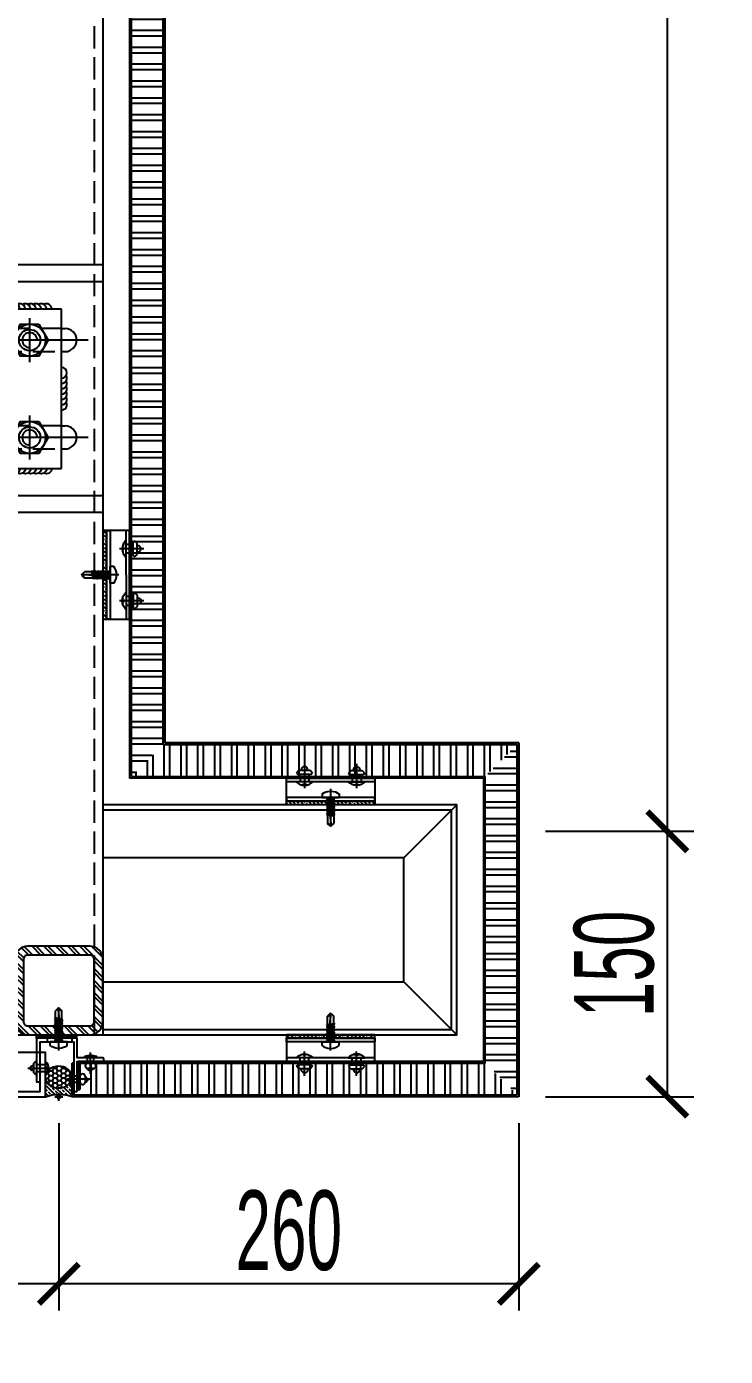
# Model space of a CAD drawing. Extents: x -8792 to 174344, y -43961 to 62816.
# Drawn here: x 15008 to 15403, y -10340 to -9588 of the extents above; entities that cross this region are included whole.
import ezdxf
from ezdxf.xclip import XClip

# ---------------------------------------------------------------- set-up
doc = ezdxf.new("R2010")
doc.units = 0
doc.header["$LTSCALE"] = 50
doc.header["$XCLIPFRAME"] = 0
for name, pattern in [('CENTER', [2, 1.25, -0.25, 0.25, -0.25]), ('CENTER2', [28.575, 19.05, -3.175, 3.175, -3.175]), ('DASH', [0.35, 0.25, -0.1]), ('DIVIDE', [1.25, 0.5, -0.25, 0, -0.25, 0, -0.25]), ('DOT2', [0.125, 0, -0.125]), ('HIDDEN', [0.375, 0.25, -0.125]), ('HIDDEN2', [0.1875, 0.125, -0.0625]), ('JIS_08_15', [17.25, 15, -0.75, 0.75, -0.75])]:
    doc.linetypes.add(name, pattern=pattern)
for name, color, linetype in [('#分隔线', 1, 'JIS_08_15'), ('#焊缝', 1, 'Continuous'), ('#虚线', 8, 'HIDDEN'), ('#配件', 11, 'Continuous'), ('#钢材', 34, 'Continuous'), ('#铝型材', 3, 'Continuous'), ('#铝板', 2, 'Continuous'), ('0-焊缝', 10, 'Continuous'), ('1 轴线 辅助线', 1, 'CENTER'), ('6 附件', 6, 'Continuous'), ('8 填充 焊缝', 8, 'Continuous'), ('A-FLOR-OTLN', 4, 'DOT2'), ('DIM', 173, 'Continuous'), ('GASKET', 150, 'Continuous'), ('hat', 8, 'Continuous'), ('PJ', 4, 'Continuous'), ('STEEL', 34, 'Continuous'), ('TC', 251, 'Continuous'), ('XC', 3, 'Continuous'), ('中心线', 1, 'CENTER2'), ('其他', 4, 'Continuous'), ('吊顶', 7, 'Continuous'), ('螺栓钉类', 241, 'Continuous'), ('螺钉', 233, 'Continuous'), ('铝板', 2, 'Continuous')]:
    doc.layers.add(name, color=color, linetype=linetype)
doc.styles.add('JHZX', font='jrs.shx', dxfattribs={"width": 0.6, "bigfont": 'jhz.shx'})
doc.dimstyles.new('JZBZ-15', dxfattribs={"dimscale": 15, "dimtxt": 3, "dimasz": 1.5, "dimexe": 1, "dimexo": 1, "dimgap": 0.5, "dimtad": 1, "dimdec": 0, "dimdsep": 46, "dimtxsty": 'JHZX', "dimblk1": 'ARCHTICK', "dimblk2": 'ARCHTICK', "dimsah": 1, "dimcen": 0, "dimclrd": 1, "dimclre": 1, "dimclrt": 2, "dimadec": 3, "dimazin": 2, "dimtfac": 1, "dimtdec": 0, "dimtix": 1, "dimtmove": 0, "dimatfit": 3, "dimfxl": 0, "dimtolj": 1, "dimlwd": -1, "dimlwe": -1, "dimarcsym": 0})

# ---------------------------------------------------------------- blocks, each defined once
blk = doc.blocks.new('A$Cbd8d7c8c')
at = {"layer": 'A-FLOR-OTLN', "color": 8}
blk.add_lwpolyline([(-22721.25, -15689.87), (-43719.42, -33393.16, 0.413756), (-43991.61, -36560.98, 0.189672), (122158.17, -126683.04, 0.414786), (124666.02, -124719.49), (133885.17, -48361.88, 0.379931), (116453.25, -23207.95, 0.236452)], format="xyb", dxfattribs=at)
at = {"layer": '吊顶', "const_width": 3}
blk.add_lwpolyline([(36525.16, -42886.24, 0.056654), (31389.8, -41079.32), (30859.09, -40957.78, -0.112536), (21289.45, -36343.72, -0.028917), (3039.01, -19971.01, 0.413532), (-633.62, -19953.38), (-31397.94, -50352.84, 0.414781), (-31416.33, -54033.31, 0.170492), (123964.28, -129414.71, 0.412564), (126841.18, -127143.22), (136317.5, -48655.55, 1.269195), (87076.8, -54393.32)], format="xyb", dxfattribs=at)
blk = doc.blocks.new('A$C09E84542')
at = {"layer": 'hat', "ltscale": 40}
h = blk.add_hatch(dxfattribs=at)
h.set_pattern_fill('ANSI32', color=256)
h.set_pattern_definition([(45, (-2275958.3055, 205986.951), (-3.367596045, 3.367596045), []), (45, (-2275956.0605, 205986.951), (-3.367596045, 3.367596045), [])])
edge = h.paths.add_edge_path()
edge.add_arc((-17.5, -42.5), 7.5, 180, 270, ccw=False)
edge.add_line((-25, -42.5), (-25, -7.5))
edge.add_arc((-17.5, -7.5), 7.5, 90, 180, ccw=False)
edge.add_line((-17.5, 0), (17.5, 0))
edge.add_arc((17.5, -7.5), 7.5, 0, 90, ccw=False)
edge.add_line((25, -7.5), (25, -42.5))
edge.add_arc((17.5, -42.5), 7.5, -90, 0, ccw=False)
edge.add_line((17.5, -50), (-17.5, -50))
edge = h.paths.add_edge_path(flags=16)
edge.add_arc((-17.5, -42.5), 2.5, 180, 270, ccw=False)
edge.add_line((-20, -42.5), (-20, -7.5))
edge.add_arc((-17.5, -7.5), 2.5, 90, 180, ccw=False)
edge.add_line((-17.5, -5), (17.5, -5))
edge.add_arc((17.5, -7.5), 2.5, 0, 90, ccw=False)
edge.add_line((20, -7.5), (20, -42.5))
edge.add_arc((17.5, -42.5), 2.5, -90, 0, ccw=False)
edge.add_line((17.5, -45), (-17.5, -45))
at = {"layer": 'STEEL', "ltscale": 40}
for points in [[(-17.5, -50, -0.414214), (-25, -42.5), (-25, -7.5, -0.414214), (-17.5, 0), (17.5, 0, -0.414214), (25, -7.5), (25, -42.5, -0.414214), (17.5, -50)], [(-17.5, -45, -0.414214), (-20, -42.5), (-20, -7.5, -0.414214), (-17.5, -5), (17.5, -5, -0.414214), (20, -7.5), (20, -42.5, -0.414214), (17.5, -45)]]:
    blk.add_lwpolyline(points, format="xyb", close=True, dxfattribs=at)
blk = doc.blocks.new('*U329')
at = {"layer": '#分隔线', "ltscale": 0.3}
blk.add_line((-10.15, 0), (3.6, 0), dxfattribs=at)
at = {"layer": '#配件', "linetype": 'ByBlock'}
for p, q in [((-4.74, 4.58), (-6.3, 3.2)), ((-6.3, 3.2), (-6.3, 0)), ((-6.3, 0), (-6.3, -3.2)), ((-4.01, 3.76), (-4.74, 4.58)), ((-4.01, 3.76), (-4.01, -3.76)), ((-4.01, 2.5), (0, 2.5)), ((0, 4.78), (0, -4.78)), ((-6.3, -3.2), (-4.74, -4.58)), ((-4.74, -4.58), (-4.01, -3.76)), ((-4.01, -2.5), (0, -2.5))]:
    blk.add_line(p, q, dxfattribs=at)
for centre, radius, start, end in [((-6.78, 0), 1.75, 74.13042, 285.86958), ((-4.33, 0), 6.45, 312.19623, 47.80377), ((4.55, 0), 3.05, 149.43291, 210.56709)]:
    blk.add_arc(centre, radius, start, end, dxfattribs=at)
blk = doc.blocks.new('*U326')
at = {"layer": '中心线', "color": 1, "linetype": 'CENTER', "ltscale": 2.357948}
blk.add_line((0, -4.91), (0, 16.39), dxfattribs=at)
at = {"layer": '其他', "color": 4, "linetype": 'Continuous'}
for p, q in [((-2.4, 9.26), (-0.39, 9.55)), ((-2.4, 7.66), (2.4, 8.34)), ((-1.79, 9.61), (-0.37, 9.88)), ((-1.79, 8.91), (0, 9.25)), ((-1.79, 8.01), (1.79, 8.69)), ((-1.79, 7.31), (1.79, 7.99)), ((0.23, 9.29), (1.79, 9.59)), ((0.34, 10.02), (1.79, 10.29)), ((0.48, 9.67), (2.4, 9.94)), ((-2.4, 6.06), (2.4, 6.74)), ((-2.4, 4.46), (2.4, 5.14)), ((-2.4, 2.86), (2.4, 3.54)), ((-2.4, 1.26), (2.4, 1.94)), ((-1.87, 0), (1.79, 0.69)), ((-1.79, 6.41), (1.79, 7.09)), ((-1.79, 5.71), (1.79, 6.39)), ((-1.79, 4.81), (1.79, 5.49)), ((-1.79, 4.11), (1.79, 4.79)), ((-1.79, 3.21), (1.79, 3.89)), ((-1.79, 2.51), (1.79, 3.19)), ((-1.79, 1.61), (1.79, 2.29)), ((-1.79, 0.91), (1.79, 1.59)), ((0, 0), (2.4, 0.34))]:
    blk.add_line(p, q, dxfattribs=at)
at = {"layer": '螺栓钉类', "color": 241, "linetype": 'Continuous'}
for p, q in [((-0.3, 16), (-1.79, 14.51)), ((-0.37, 9.88), (0.3, 16)), ((0, 16), (-0.3, 16)), ((0, 16), (0.3, 16)), ((0.3, 16), (1.79, 14.51)), ((-2.4, 9.26), (-1.79, 9.61)), ((-2.4, 9.26), (-1.79, 8.91)), ((-2.4, 7.66), (-1.79, 8.01)), ((-2.4, 7.66), (-1.79, 7.31)), ((-1.79, 9.61), (-1.79, 14.51)), ((-1.79, 8.01), (-1.79, 8.91)), ((1.79, 10.29), (1.79, 14.51)), ((1.79, 10.29), (2.4, 9.94)), ((1.79, 9.59), (2.4, 9.94)), ((1.79, 8.69), (1.79, 9.59)), ((1.79, 8.69), (2.4, 8.34)), ((1.79, 7.99), (2.4, 8.34)), ((1.79, 7.09), (1.79, 7.99)), ((-4.75, -2.14), (-4.75, 0)), ((-4.75, 0), (-1.99, 0)), ((-2.4, 6.06), (-1.79, 6.41)), ((-2.4, 6.06), (-1.79, 5.71)), ((-2.4, 4.46), (-1.79, 4.81)), ((-2.4, 4.46), (-1.79, 4.11)), ((-2.4, 2.86), (-1.79, 3.21)), ((-2.4, 2.86), (-1.79, 2.51)), ((-2.4, 1.26), (-1.79, 1.61)), ((-2.4, 1.26), (-1.79, 0.91)), ((-1.99, 0), (2.6, 0)), ((-1.79, 6.41), (-1.79, 7.31)), ((-1.79, 4.81), (-1.79, 5.71)), ((-1.79, 3.21), (-1.79, 4.11)), ((-1.79, 1.61), (-1.79, 2.51)), ((-1.79, 0.2), (-1.79, 0.91)), ((1.79, 7.09), (2.4, 6.74)), ((1.79, 6.39), (2.4, 6.74)), ((1.79, 5.49), (1.79, 6.39)), ((1.79, 5.49), (2.4, 5.14)), ((1.79, 4.79), (2.4, 5.14)), ((1.79, 3.89), (1.79, 4.79)), ((1.79, 3.89), (2.4, 3.54)), ((1.79, 3.19), (2.4, 3.54)), ((1.79, 2.29), (1.79, 3.19)), ((1.79, 2.29), (2.4, 1.94)), ((1.79, 1.59), (2.4, 1.94)), ((1.79, 0.69), (1.79, 1.59)), ((1.79, 0.69), (2.4, 0.34)), ((2.4, 0.2), (2.4, 0.34)), ((2.6, 0), (4.75, 0)), ((-0.4, -3.3), (0.4, -3.3)), ((-0.4, -3.69), (-0.4, -3.3)), ((0.4, -3.69), (0.4, -3.3)), ((4.75, -2.14), (4.75, 0))]:
    blk.add_line(p, q, dxfattribs=at)
for centre, radius, start, end in [((-3.34, 18.9), 4.65, 289.46799, 321.50356), ((0.04, 9.69), 0.447, 154.93277, 46.40998), ((-1.99, 0.2), 0.2, 270, 0), ((2.6, 0.2), 0.2, 180, 270), ((0, 4.3), 8, 233.57643, 267.13402), ((0, 4.3), 8, 272.86598, 306.42357)]:
    blk.add_arc(centre, radius, start, end, dxfattribs=at)
blk = doc.blocks.new('A$C11e1ca40')
at = {"layer": 'GASKET'}
h = blk.add_hatch(dxfattribs=at)
h.set_pattern_fill('ANSI33', color=256, scale=0.5, double=1)
h.set_pattern_definition([(45, (-13726.6846, -3571.859), (-2.245064, 2.245064), []), (45, (-13724.4395, -3571.859), (-2.245064, 2.245064), [1.5875, -0.79375])])
h.paths.add_polyline_path([(-25, -2), (25, -2), (25, 0), (-25, 0)])
blk.add_lwpolyline([(-25, -2), (25, -2), (25, 0), (-25, 0), (-25, -2)], dxfattribs=at)
at = {"layer": 'XC'}
for points in [[(-25, -15), (25, -15), (25, -2), (-25, -2)], [(25, -4), (-25, -4), (-25, -2), (25, -2)]]:
    blk.add_lwpolyline(points, close=True, dxfattribs=at)
for points in [[(25, -4), (-25, -4)], [(25, -13), (-25, -13)]]:
    blk.add_lwpolyline(points, dxfattribs=at)
at = {"layer": '6 附件', "xscale": -1, "rotation": 270}
blk.add_blockref('*U329', (-14.72, -13), dxfattribs=at)
at = {"layer": '6 附件', "rotation": 90}
blk.add_blockref('*U329', (14.72, -13), dxfattribs=at)
at = {"layer": '螺栓钉类'}
blk.add_blockref('*U326', (0, -4, 0), dxfattribs=at)
blk = doc.blocks.new('*U287')
at = {"layer": '#分隔线', "ltscale": 0.3}
blk.add_line((9.91, 0), (-2.88, 0), dxfattribs=at)
at = {"layer": '#配件', "linetype": 'ByBlock'}
for p, q in [((0, 3.82), (0, -3.82)), ((5, 2), (0, 2)), ((5, 2), (5, 3)), ((5, -2), (0, -2)), ((5, -3), (5, -2))]:
    blk.add_line(p, q, dxfattribs=at)
blk.add_lwpolyline([(5, 3), (5.58, 3.67), (6.83, 2.56), (6.83, 0), (6.83, -2.56), (5.58, -3.67), (5, -3)], dxfattribs=at)
for centre, radius, start, end in [((3.47, 0), 5.16, 132.19623, 227.80377), ((-3.64, 0), 2.44, 329.43291, 30.56709), ((7.22, 0), 1.4, 254.13042, 105.86958)]:
    blk.add_arc(centre, radius, start, end, dxfattribs=at)
blk = doc.blocks.new('*U104')
at = {"layer": '中心线', "color": 1, "linetype": 'CENTER', "ltscale": 2.357948}
blk.add_line((0, -4.91), (0, 19.39), dxfattribs=at)
at = {"layer": '其他', "color": 4, "linetype": 'Continuous'}
for p, q in [((-2.4, 12.46), (-0.39, 12.75)), ((-2.4, 10.86), (2.4, 11.54)), ((-2.4, 9.26), (2.4, 9.94)), ((-2.4, 7.66), (2.4, 8.34)), ((-1.79, 12.81), (-0.37, 13.08)), ((-1.79, 12.11), (0, 12.45)), ((-1.79, 11.21), (1.79, 11.89)), ((-1.79, 10.51), (1.79, 11.19)), ((-1.79, 9.61), (1.79, 10.29)), ((-1.79, 8.91), (1.79, 9.59)), ((-1.79, 8.01), (1.79, 8.69)), ((-1.79, 7.31), (1.79, 7.99)), ((0.23, 12.49), (1.79, 12.79)), ((0.34, 13.22), (1.79, 13.49)), ((0.48, 12.87), (2.4, 13.14)), ((-2.4, 6.06), (2.4, 6.74)), ((-2.4, 4.46), (2.4, 5.14)), ((-2.4, 2.86), (2.4, 3.54)), ((-2.4, 1.26), (2.4, 1.94)), ((-1.87, 0), (1.79, 0.69)), ((-1.79, 6.41), (1.79, 7.09)), ((-1.79, 5.71), (1.79, 6.39)), ((-1.79, 4.81), (1.79, 5.49)), ((-1.79, 4.11), (1.79, 4.79)), ((-1.79, 3.21), (1.79, 3.89)), ((-1.79, 2.51), (1.79, 3.19)), ((-1.79, 1.61), (1.79, 2.29)), ((-1.79, 0.91), (1.79, 1.59)), ((0, 0), (2.4, 0.34))]:
    blk.add_line(p, q, dxfattribs=at)
at = {"layer": '螺栓钉类', "linetype": 'Continuous'}
for p, q in [((-0.3, 19), (-1.79, 17.51)), ((-1.79, 12.81), (-1.79, 17.51)), ((-0.37, 13.08), (0.3, 19)), ((0, 19), (-0.3, 19)), ((0, 19), (0.3, 19)), ((0.3, 19), (1.79, 17.51)), ((1.79, 13.49), (1.79, 17.51)), ((-2.4, 12.46), (-1.79, 12.81)), ((-2.4, 12.46), (-1.79, 12.11)), ((-2.4, 10.86), (-1.79, 11.21)), ((-2.4, 10.86), (-1.79, 10.51)), ((-2.4, 9.26), (-1.79, 9.61)), ((-2.4, 9.26), (-1.79, 8.91)), ((-2.4, 7.66), (-1.79, 8.01)), ((-2.4, 7.66), (-1.79, 7.31)), ((-1.79, 11.21), (-1.79, 12.11)), ((-1.79, 9.61), (-1.79, 10.51)), ((-1.79, 8.01), (-1.79, 8.91)), ((1.79, 13.49), (2.4, 13.14)), ((1.79, 12.79), (2.4, 13.14)), ((1.79, 11.89), (1.79, 12.79)), ((1.79, 11.89), (2.4, 11.54)), ((1.79, 11.19), (2.4, 11.54)), ((1.79, 10.29), (1.79, 11.19)), ((1.79, 10.29), (2.4, 9.94)), ((1.79, 9.59), (2.4, 9.94)), ((1.79, 8.69), (1.79, 9.59)), ((1.79, 8.69), (2.4, 8.34)), ((1.79, 7.99), (2.4, 8.34)), ((1.79, 7.09), (1.79, 7.99)), ((-4.75, -2.14), (-4.75, 0)), ((-4.75, 0), (-1.99, 0)), ((-2.4, 6.06), (-1.79, 6.41)), ((-2.4, 6.06), (-1.79, 5.71)), ((-2.4, 4.46), (-1.79, 4.81)), ((-2.4, 4.46), (-1.79, 4.11)), ((-2.4, 2.86), (-1.79, 3.21)), ((-2.4, 2.86), (-1.79, 2.51)), ((-2.4, 1.26), (-1.79, 1.61)), ((-2.4, 1.26), (-1.79, 0.91)), ((-1.99, 0), (2.6, 0)), ((-1.79, 6.41), (-1.79, 7.31)), ((-1.79, 4.81), (-1.79, 5.71)), ((-1.79, 3.21), (-1.79, 4.11)), ((-1.79, 1.61), (-1.79, 2.51)), ((-1.79, 0.2), (-1.79, 0.91)), ((1.79, 7.09), (2.4, 6.74)), ((1.79, 6.39), (2.4, 6.74)), ((1.79, 5.49), (1.79, 6.39)), ((1.79, 5.49), (2.4, 5.14)), ((1.79, 4.79), (2.4, 5.14)), ((1.79, 3.89), (1.79, 4.79)), ((1.79, 3.89), (2.4, 3.54)), ((1.79, 3.19), (2.4, 3.54)), ((1.79, 2.29), (1.79, 3.19)), ((1.79, 2.29), (2.4, 1.94)), ((1.79, 1.59), (2.4, 1.94)), ((1.79, 0.69), (1.79, 1.59)), ((1.79, 0.69), (2.4, 0.34)), ((2.4, 0.2), (2.4, 0.34)), ((2.6, 0), (4.75, 0)), ((-0.4, -3.3), (0.4, -3.3)), ((-0.4, -3.69), (-0.4, -3.3)), ((0.4, -3.69), (0.4, -3.3)), ((4.75, -2.14), (4.75, 0))]:
    blk.add_line(p, q, dxfattribs=at)
for centre, radius, start, end in [((-3.34, 21.9), 4.65, 289.46799, 321.50356), ((0.04, 12.89), 0.447, 154.84909, 46.49366), ((-1.99, 0.2), 0.2, 270, 0), ((2.6, 0.2), 0.2, 180, 270), ((0, 4.3), 8, 233.57643, 267.13402), ((0, 4.3), 8, 272.86598, 306.42357)]:
    blk.add_arc(centre, radius, start, end, dxfattribs=at)
blk = doc.blocks.new('jfdm')
h = blk.add_hatch()
h.set_pattern_fill('HONEY', color=0, scale=0.5, style=0)
h.set_pattern_definition([(0, (3e-15, -1.231), (2.38125, 1.374815), [1.5875, -3.175]), (120, (3e-15, -1.231), (-2.38125, 1.374815), [1.5875, -3.175]), (60, (3e-15, -1.231), (3e-07, 2.74963), [-3.175, 1.5875])])
edge = h.paths.add_edge_path()
edge.add_ellipse((7.5, 13.77), major_axis=(0, -7.7), ratio=0.974135, start_angle=0, end_angle=360)
h = blk.add_hatch()
h.set_pattern_fill('ANSI33', color=0, scale=0.5, style=0)
edge = h.paths.add_edge_path()
edge.add_line((7.58, 6.07), (7.5, 6.07))
edge.add_line((7.5, 6.07), (7.38, 6.07))
edge.add_line((7.38, 6.07), (7.26, 6.08))
edge.add_line((7.26, 6.08), (7.14, 6.08))
edge.add_line((7.14, 6.08), (7.02, 6.09))
edge.add_line((7.02, 6.09), (6.9, 6.1))
edge.add_line((6.9, 6.1), (6.78, 6.11))
edge.add_line((6.78, 6.11), (6.66, 6.12))
edge.add_line((6.66, 6.12), (6.55, 6.13))
edge.add_line((6.55, 6.13), (6.43, 6.15))
edge.add_line((6.43, 6.15), (6.31, 6.17))
edge.add_line((6.31, 6.17), (6.19, 6.19))
edge.add_line((6.19, 6.19), (6.07, 6.21))
edge.add_line((6.07, 6.21), (5.96, 6.24))
edge.add_line((5.96, 6.24), (5.84, 6.26))
edge.add_line((5.84, 6.26), (5.72, 6.29))
edge.add_line((5.72, 6.29), (5.61, 6.32))
edge.add_line((5.61, 6.32), (5.49, 6.35))
edge.add_line((5.49, 6.35), (5.38, 6.39))
edge.add_line((5.38, 6.39), (5.26, 6.42))
edge.add_line((5.26, 6.42), (5.15, 6.46))
edge.add_line((5.15, 6.46), (5.04, 6.5))
edge.add_line((5.04, 6.5), (4.92, 6.54))
edge.add_line((4.92, 6.54), (4.81, 6.58))
edge.add_line((4.81, 6.58), (4.7, 6.63))
edge.add_line((4.7, 6.63), (4.59, 6.68))
edge.add_line((4.59, 6.68), (4.48, 6.72))
edge.add_line((4.48, 6.72), (4.37, 6.77))
edge.add_line((4.37, 6.77), (4.26, 6.83))
edge.add_line((4.26, 6.83), (4.15, 6.88))
edge.add_line((4.15, 6.88), (4.05, 6.94))
edge.add_line((4.05, 6.94), (3.94, 6.99))
edge.add_line((3.94, 6.99), (3.84, 7.05))
edge.add_line((3.84, 7.05), (3.73, 7.11))
edge.add_line((3.73, 7.11), (3.63, 7.18))
edge.add_line((3.63, 7.18), (3.53, 7.24))
edge.add_line((3.53, 7.24), (3.43, 7.31))
edge.add_line((3.43, 7.31), (3.33, 7.37))
edge.add_line((3.33, 7.37), (3.23, 7.44))
edge.add_line((3.23, 7.44), (3.13, 7.51))
edge.add_line((3.13, 7.51), (3.03, 7.59))
edge.add_line((3.03, 7.59), (2.94, 7.66))
edge.add_line((2.94, 7.66), (2.84, 7.73))
edge.add_line((2.84, 7.73), (2.75, 7.81))
edge.add_line((2.75, 7.81), (2.66, 7.89))
edge.add_line((2.66, 7.89), (2.57, 7.97))
edge.add_line((2.57, 7.97), (2.48, 8.05))
edge.add_line((2.48, 8.05), (2.39, 8.13))
edge.add_line((2.39, 8.13), (2.3, 8.22))
edge.add_line((2.3, 8.22), (2.22, 8.3))
edge.add_line((2.22, 8.3), (2.13, 8.39))
edge.add_line((2.13, 8.39), (2.05, 8.48))
edge.add_line((2.05, 8.48), (1.97, 8.57))
edge.add_line((1.97, 8.57), (1.89, 8.66))
edge.add_line((1.89, 8.66), (1.81, 8.75))
edge.add_line((1.81, 8.75), (1.73, 8.85))
edge.add_line((1.73, 8.85), (1.66, 8.94))
edge.add_line((1.66, 8.94), (1.58, 9.04))
edge.add_line((1.58, 9.04), (1.51, 9.14))
edge.add_line((1.51, 9.14), (1.44, 9.24))
edge.add_line((1.44, 9.24), (1.37, 9.33))
edge.add_line((1.37, 9.33), (1.3, 9.44))
edge.add_line((1.3, 9.44), (1.24, 9.54))
edge.add_line((1.24, 9.54), (1.17, 9.64))
edge.add_line((1.17, 9.64), (1.11, 9.75))
edge.add_line((1.11, 9.75), (1.05, 9.85))
edge.add_line((1.05, 9.85), (0.98, 9.96))
edge.add_line((0.98, 9.96), (0.93, 10.06))
edge.add_line((0.93, 10.06), (0.87, 10.17))
edge.add_line((0.87, 10.17), (0.81, 10.28))
edge.add_line((0.81, 10.28), (0.76, 10.39))
edge.add_line((0.76, 10.39), (0.71, 10.5))
edge.add_line((0.71, 10.5), (0.66, 10.61))
edge.add_line((0.66, 10.61), (0.61, 10.73))
edge.add_line((0.61, 10.73), (0.57, 10.84))
edge.add_line((0.57, 10.84), (0.52, 10.95))
edge.add_line((0.52, 10.95), (0.48, 11.07))
edge.add_line((0.48, 11.07), (0.44, 11.18))
edge.add_line((0.44, 11.18), (0.4, 11.3))
edge.add_line((0.4, 11.3), (0.36, 11.41))
edge.add_line((0.36, 11.41), (0.32, 11.53))
edge.add_line((0.32, 11.53), (0.29, 11.65))
edge.add_line((0.29, 11.65), (0.26, 11.77))
edge.add_line((0.26, 11.77), (0.23, 11.89))
edge.add_line((0.23, 11.89), (0.2, 12.01))
edge.add_line((0.2, 12.01), (0.17, 12.13))
edge.add_line((0.17, 12.13), (0.15, 12.25))
edge.add_line((0.15, 12.25), (0.13, 12.37))
edge.add_line((0.13, 12.37), (0.1, 12.49))
edge.add_line((0.1, 12.49), (0.09, 12.61))
edge.add_line((0.09, 12.61), (0.07, 12.73))
edge.add_line((0.07, 12.73), (0.05, 12.85))
edge.add_line((0.05, 12.85), (0.04, 12.97))
edge.add_line((0.04, 12.97), (0.03, 13.1))
edge.add_line((0.03, 13.1), (0.02, 13.22))
edge.add_line((0.02, 13.22), (0.01, 13.34))
edge.add_line((0.01, 13.34), (0.01, 13.46))
edge.add_line((0.01, 13.46), (0, 13.59))
edge.add_line((0, 13.59), (0, 13.71))
edge.add_line((0, 13.71), (0, 13.77))
edge.add_line((0, 13.77), (0, 13.77))
edge.add_line((0, 13.77), (0, 0))
edge.add_arc((7.5, -17.11), 18.68, 66.33274, 113.66726, ccw=False)
edge.add_line((15, 0), (15, 13.77))
edge.add_line((15, 13.77), (15, 13.69))
edge.add_line((15, 13.69), (15, 13.62))
edge.add_line((15, 13.62), (15, 13.54))
edge.add_line((15, 13.54), (14.99, 13.46))
edge.add_line((14.99, 13.46), (14.99, 13.38))
edge.add_line((14.99, 13.38), (14.99, 13.31))
edge.add_line((14.99, 13.31), (14.98, 13.23))
edge.add_line((14.98, 13.23), (14.98, 13.15))
edge.add_line((14.98, 13.15), (14.97, 13.07))
edge.add_line((14.97, 13.07), (14.96, 13))
edge.add_line((14.96, 13), (14.95, 12.92))
edge.add_line((14.95, 12.92), (14.95, 12.84))
edge.add_line((14.95, 12.84), (14.94, 12.77))
edge.add_line((14.94, 12.77), (14.93, 12.69))
edge.add_line((14.93, 12.69), (14.91, 12.61))
edge.add_line((14.91, 12.61), (14.9, 12.54))
edge.add_line((14.9, 12.54), (14.89, 12.46))
edge.add_line((14.89, 12.46), (14.88, 12.38))
edge.add_line((14.88, 12.38), (14.86, 12.31))
edge.add_line((14.86, 12.31), (14.85, 12.23))
edge.add_line((14.85, 12.23), (14.83, 12.15))
edge.add_line((14.83, 12.15), (14.82, 12.08))
edge.add_line((14.82, 12.08), (14.8, 12))
edge.add_line((14.8, 12), (14.78, 11.93))
edge.add_line((14.78, 11.93), (14.76, 11.85))
edge.add_line((14.76, 11.85), (14.74, 11.78))
edge.add_line((14.74, 11.78), (14.72, 11.7))
edge.add_line((14.72, 11.7), (14.7, 11.63))
edge.add_line((14.7, 11.63), (14.68, 11.55))
edge.add_line((14.68, 11.55), (14.66, 11.48))
edge.add_line((14.66, 11.48), (14.64, 11.41))
edge.add_line((14.64, 11.41), (14.61, 11.33))
edge.add_line((14.61, 11.33), (14.59, 11.26))
edge.add_line((14.59, 11.26), (14.56, 11.19))
edge.add_line((14.56, 11.19), (14.54, 11.11))
edge.add_line((14.54, 11.11), (14.51, 11.04))
edge.add_line((14.51, 11.04), (14.49, 10.97))
edge.add_line((14.49, 10.97), (14.46, 10.9))
edge.add_line((14.46, 10.9), (14.43, 10.82))
edge.add_line((14.43, 10.82), (14.4, 10.75))
edge.add_line((14.4, 10.75), (14.37, 10.68))
edge.add_line((14.37, 10.68), (14.34, 10.61))
edge.add_line((14.34, 10.61), (14.31, 10.54))
edge.add_line((14.31, 10.54), (14.28, 10.47))
edge.add_line((14.28, 10.47), (14.24, 10.4))
edge.add_line((14.24, 10.4), (14.21, 10.33))
edge.add_line((14.21, 10.33), (14.18, 10.26))
edge.add_line((14.18, 10.26), (14.14, 10.19))
edge.add_line((14.14, 10.19), (14.11, 10.12))
edge.add_line((14.11, 10.12), (14.07, 10.06))
edge.add_line((14.07, 10.06), (14.03, 9.99))
edge.add_line((14.03, 9.99), (14, 9.92))
edge.add_line((14, 9.92), (13.96, 9.85))
edge.add_line((13.96, 9.85), (13.92, 9.79))
edge.add_line((13.92, 9.79), (13.88, 9.72))
edge.add_line((13.88, 9.72), (13.84, 9.66))
edge.add_line((13.84, 9.66), (13.8, 9.59))
edge.add_line((13.8, 9.59), (13.76, 9.53))
edge.add_line((13.76, 9.53), (13.71, 9.46))
edge.add_line((13.71, 9.46), (13.67, 9.4))
edge.add_line((13.67, 9.4), (13.63, 9.33))
edge.add_line((13.63, 9.33), (13.59, 9.27))
edge.add_line((13.59, 9.27), (13.54, 9.21))
edge.add_line((13.54, 9.21), (13.5, 9.15))
edge.add_line((13.5, 9.15), (13.45, 9.08))
edge.add_line((13.45, 9.08), (13.4, 9.02))
edge.add_line((13.4, 9.02), (13.36, 8.96))
edge.add_line((13.36, 8.96), (13.31, 8.9))
edge.add_line((13.31, 8.9), (13.26, 8.84))
edge.add_line((13.26, 8.84), (13.21, 8.78))
edge.add_line((13.21, 8.78), (13.16, 8.72))
edge.add_line((13.16, 8.72), (13.11, 8.67))
edge.add_line((13.11, 8.67), (13.06, 8.61))
edge.add_line((13.06, 8.61), (13.01, 8.55))
edge.add_line((13.01, 8.55), (12.96, 8.49))
edge.add_line((12.96, 8.49), (12.91, 8.44))
edge.add_line((12.91, 8.44), (12.86, 8.38))
edge.add_line((12.86, 8.38), (12.8, 8.33))
edge.add_line((12.8, 8.33), (12.75, 8.27))
edge.add_line((12.75, 8.27), (12.7, 8.22))
edge.add_line((12.7, 8.22), (12.64, 8.16))
edge.add_line((12.64, 8.16), (12.59, 8.11))
edge.add_line((12.59, 8.11), (12.53, 8.06))
edge.add_line((12.53, 8.06), (12.47, 8.01))
edge.add_line((12.47, 8.01), (12.42, 7.96))
edge.add_line((12.42, 7.96), (12.36, 7.91))
edge.add_line((12.36, 7.91), (12.3, 7.86))
edge.add_line((12.3, 7.86), (12.24, 7.81))
edge.add_line((12.24, 7.81), (12.18, 7.76))
edge.add_line((12.18, 7.76), (12.13, 7.71))
edge.add_line((12.13, 7.71), (12.07, 7.66))
edge.add_line((12.07, 7.66), (12.01, 7.62))
edge.add_line((12.01, 7.62), (11.94, 7.57))
edge.add_line((11.94, 7.57), (11.88, 7.52))
edge.add_line((11.88, 7.52), (11.82, 7.48))
edge.add_line((11.82, 7.48), (11.76, 7.43))
edge.add_line((11.76, 7.43), (11.7, 7.39))
edge.add_line((11.7, 7.39), (11.64, 7.35))
edge.add_line((11.64, 7.35), (11.57, 7.31))
edge.add_line((11.57, 7.31), (11.51, 7.26))
edge.add_line((11.51, 7.26), (11.44, 7.22))
edge.add_line((11.44, 7.22), (11.38, 7.18))
edge.add_line((11.38, 7.18), (11.32, 7.14))
edge.add_line((11.32, 7.14), (11.25, 7.1))
edge.add_line((11.25, 7.1), (11.18, 7.06))
edge.add_line((11.18, 7.06), (11.12, 7.03))
edge.add_line((11.12, 7.03), (11.05, 6.99))
edge.add_line((11.05, 6.99), (10.99, 6.95))
edge.add_line((10.99, 6.95), (10.92, 6.92))
edge.add_line((10.92, 6.92), (10.85, 6.88))
edge.add_line((10.85, 6.88), (10.78, 6.85))
edge.add_line((10.78, 6.85), (10.72, 6.81))
edge.add_line((10.72, 6.81), (10.65, 6.78))
edge.add_line((10.65, 6.78), (10.58, 6.75))
edge.add_line((10.58, 6.75), (10.51, 6.72))
edge.add_line((10.51, 6.72), (10.44, 6.69))
edge.add_line((10.44, 6.69), (10.37, 6.66))
edge.add_line((10.37, 6.66), (10.3, 6.63))
edge.add_line((10.3, 6.63), (10.23, 6.6))
edge.add_line((10.23, 6.6), (10.16, 6.57))
edge.add_line((10.16, 6.57), (10.09, 6.54))
edge.add_line((10.09, 6.54), (10.02, 6.52))
edge.add_line((10.02, 6.52), (9.95, 6.49))
edge.add_line((9.95, 6.49), (9.88, 6.47))
edge.add_line((9.88, 6.47), (9.8, 6.44))
edge.add_line((9.8, 6.44), (9.73, 6.42))
edge.add_line((9.73, 6.42), (9.66, 6.4))
edge.add_line((9.66, 6.4), (9.59, 6.38))
edge.add_line((9.59, 6.38), (9.51, 6.35))
edge.add_line((9.51, 6.35), (9.44, 6.33))
edge.add_line((9.44, 6.33), (9.37, 6.31))
edge.add_line((9.37, 6.31), (9.29, 6.3))
edge.add_line((9.29, 6.3), (9.22, 6.28))
edge.add_line((9.22, 6.28), (9.15, 6.26))
edge.add_line((9.15, 6.26), (9.07, 6.24))
edge.add_line((9.07, 6.24), (9, 6.23))
edge.add_line((9, 6.23), (8.93, 6.21))
edge.add_line((8.93, 6.21), (8.85, 6.2))
edge.add_line((8.85, 6.2), (8.78, 6.18))
edge.add_line((8.78, 6.18), (8.7, 6.17))
edge.add_line((8.7, 6.17), (8.63, 6.16))
edge.add_line((8.63, 6.16), (8.55, 6.15))
edge.add_line((8.55, 6.15), (8.48, 6.14))
edge.add_line((8.48, 6.14), (8.4, 6.13))
edge.add_line((8.4, 6.13), (8.33, 6.12))
edge.add_line((8.33, 6.12), (8.25, 6.11))
edge.add_line((8.25, 6.11), (8.18, 6.1))
edge.add_line((8.18, 6.1), (8.1, 6.1))
edge.add_line((8.1, 6.1), (8.03, 6.09))
edge.add_line((8.03, 6.09), (7.95, 6.09))
edge.add_line((7.95, 6.09), (7.88, 6.08))
edge.add_line((7.88, 6.08), (7.8, 6.08))
edge.add_line((7.8, 6.08), (7.73, 6.07))
edge.add_line((7.73, 6.07), (7.65, 6.07))
edge.add_line((7.65, 6.07), (7.58, 6.07))
blk.add_arc((7.5, -17.11), 18.68, 66.33274, 113.66726)
blk.add_ellipse((7.5, 13.77), major_axis=(0, -7.7), ratio=0.974135)
blk = doc.blocks.new('*U328')
at = {"layer": '6 附件', "linetype": 'ByBlock'}
for p, q in [((-3.5, 2.45), (-3.5, 3.15)), ((-3.5, 3.15), (3.5, 3.15)), ((3.5, 2.45), (-3.5, 2.45)), ((-1.8, -0.55), (-1.8, 2.45)), ((1.8, -0.55), (1.8, 2.45)), ((3.5, 3.15), (3.5, 2.45)), ((-1.8, -0.55), (1.8, -0.55)), ((-1.61, -4.08), (-1.8, -3.55)), ((1.8, -3.55), (-1.8, -3.55)), ((-0.63, -4.8), (-1.61, -4.08)), ((-0.55, -5.05), (-0.63, -4.8)), ((0.21, -4.8), (-0.55, -5.05)), ((1.8, -3.55), (0.21, -4.8))]:
    blk.add_line(p, q, dxfattribs=at)
at = {"layer": '6 附件', "linetype": 'DIVIDE'}
blk.add_line((0, -6.55), (0, 5.45), dxfattribs=at)
at = {"layer": '6 附件', "linetype": 'ByBlock'}
for centre, radius, start, end in [((0, -7.91), 11.6, 72.44083, 107.55917), ((-1.46, -2.05), 1.54, 102.68036, 257.31964), ((1.46, -2.05), 1.54, 282.68036, 77.31964)]:
    blk.add_arc(centre, radius, start, end, dxfattribs=at)
blk = doc.blocks.new('*U327')
at = {"layer": '6 附件', "linetype": 'ByBlock'}
for p, q in [((-3.5, 2.45), (-3.5, 3.15)), ((-3.5, 3.15), (3.5, 3.15)), ((3.5, 2.45), (-3.5, 2.45)), ((-1.8, -2.05), (-1.8, 2.45)), ((1.8, -2.05), (1.8, 2.45)), ((3.5, 3.15), (3.5, 2.45)), ((-1.8, -2.05), (1.8, -2.05)), ((-1.61, -5.58), (-1.8, -5.05)), ((1.8, -5.05), (-1.8, -5.05)), ((-0.63, -6.3), (-1.61, -5.58)), ((-0.55, -6.55), (-0.63, -6.3)), ((0.21, -6.3), (-0.55, -6.55)), ((1.8, -5.05), (0.21, -6.3))]:
    blk.add_line(p, q, dxfattribs=at)
at = {"layer": '6 附件', "linetype": 'DIVIDE'}
blk.add_line((0, -8.05), (0, 5.45), dxfattribs=at)
at = {"layer": '6 附件', "linetype": 'ByBlock'}
for centre, radius, start, end in [((0, -7.91), 11.6, 72.44083, 107.55917), ((-1.46, -3.55), 1.54, 102.68036, 257.31964), ((1.46, -3.55), 1.54, 282.68036, 77.31964)]:
    blk.add_arc(centre, radius, start, end, dxfattribs=at)
blk = doc.blocks.new('瞄准点')
h = blk.add_hatch(color=1)
h.paths.add_polyline_path([(0, -1), (0, 0), (-1, 0, 0.414214)])
h.paths.add_polyline_path([(1, 0, 0.414214), (0, 1), (0, 0)])
at = {"color": 1}
for p, q in [((1, 0), (-1, 0)), ((0, 1), (0, -1))]:
    blk.add_line(p, q, dxfattribs=at)
blk.add_circle((0, 0), 1, dxfattribs=at)
at = {"layer": '1 轴线 辅助线', "color": 1, "linetype": 'CENTER', "ltscale": 0.2}
for p, q in [((2.23, 0), (-2.23, 0)), ((0, -2.23), (0, 2.23))]:
    blk.add_line(p, q, dxfattribs=at)
blk = doc.blocks.new('*U209')
at = {"layer": '0-焊缝'}
for centre, end in [((3996.51, 3047.67), 180), ((4001.51, 3047.67), 120), ((4006.51, 3047.67), 120), ((4011.51, 3047.67), 120), ((4016.51, 3047.67), 120), ((4021.51, 3047.67), 120), ((4026.51, 3047.67), 120), ((4031.51, 3047.67), 120), ((4036.51, 3047.67), 120), ((4041.51, 3047.67), 120), ((4046.51, 3047.67), 120), ((4051.51, 3047.67), 120), ((4056.51, 3047.67), 120), ((4061.51, 3047.67), 120), ((4066.51, 3047.67), 120), ((4071.51, 3047.67), 120), ((4076.51, 3047.67), 120), ((4081.51, 3047.67), 120), ((4086.51, 3047.67), 120), ((4091.51, 3047.67), 120), ((4096.51, 3047.67), 120), ((4101.51, 3047.67), 120)]:
    blk.add_arc(centre, 5, 0, end, dxfattribs=at)
blk = doc.blocks.new('*U288')
at = {"layer": '#焊缝'}
for centre, end in [((3996.5, 3047.7), 180), ((4001.5, 3047.7), 120), ((4006.5, 3047.7), 120), ((4011.5, 3047.7), 120), ((4016.5, 3047.7), 120), ((4021.5, 3047.7), 120), ((4026.5, 3047.7), 120)]:
    blk.add_arc(centre, 5, 0, end, dxfattribs=at)
blk = doc.blocks.new('*U289')
at = {"layer": '#焊缝'}
for centre, end in [((3996.5, 3047.7), 180), ((4001.5, 3047.7), 120), ((4006.5, 3047.7), 120), ((4011.5, 3047.7), 120), ((4016.5, 3047.7), 120), ((4021.5, 3047.7), 120), ((4026.5, 3047.7), 120)]:
    blk.add_arc(centre, 5, 0, end, dxfattribs=at)
blk = doc.blocks.new('*U102')
at = {"layer": '#焊缝'}
h = blk.add_hatch(color=256, dxfattribs=at)
edge = h.paths.add_edge_path()
edge.add_line((2400.87, 914.18), (2400.87, 908.18))
edge.add_ellipse((2400.87, 902.18), major_axis=(-4.24, 4.24), ratio=1, start_angle=302.92884, end_angle=315, ccw=False)
edge.add_line((2402.12, 908.04), (2406.87, 908.04))
edge.add_ellipse((2400.87, 908.18), major_axis=(4.24, 4.24), ratio=1, start_angle=313.73301, end_angle=405)
at = {"layer": '#钢材'}
h = blk.add_hatch(color=256, dxfattribs=at)
edge = h.paths.add_edge_path()
edge.add_line((2406.52, 768.11), (2400.87, 768.11))
edge.add_line((2400.87, 768.11), (2400.87, 760.11))
edge.add_ellipse((2400.87, 766.11), major_axis=(-4.24, 4.24), ratio=1, start_angle=135, end_angle=244.47122)
at = {"layer": '#分隔线'}
for p, q in [((2474.47, 853.29), (2474.47, 878.06)), ((2474.47, 798.29), (2474.47, 823.06)), ((2507.55, 810.68), (2442.97, 810.68))]:
    blk.add_line(p, q, dxfattribs=at)
at = {"layer": '#分隔线', "color": 34, "ltscale": 0.9}
blk.add_line((2507.55, 865.68), (2442.97, 865.68), dxfattribs=at)
at = {"layer": '#焊缝', "extrusion": (-1.22461e-16, 5.56886e-30, -1)}
blk.add_arc((-2400.87, 908.18), 6, 90, 180, dxfattribs=at)
at = {"layer": '#配件'}
for points in [[(2479.66, 874.68), (2484.86, 865.68), (2479.66, 856.68), (2469.27, 856.68), (2464.07, 865.68), (2469.27, 874.68)], [(2479.66, 819.68), (2484.86, 810.68), (2479.66, 801.68), (2469.27, 801.68), (2464.07, 810.68), (2469.27, 819.68)]]:
    blk.add_lwpolyline(points, close=True, dxfattribs=at)
for centre, radius in [((2474.47, 865.68), 9), ((2474.47, 865.68), 6), ((2474.47, 810.68), 9), ((2474.47, 810.68), 6)]:
    blk.add_circle(centre, radius, dxfattribs=at)
for centre in [(2474.47, 865.68), (2474.47, 810.68)]:
    blk.add_arc(centre, 4.25, 0, 270, dxfattribs=at)
at = {"layer": '#钢材', "color": 34}
for p, q in [((2400.87, 768.18), (2400.87, 908.21)), ((2515.87, 908.18), (2400.87, 908.18)), ((2515.87, 898.68), (2400.87, 898.68)), ((2400.87, 888.18), (2400.87, 788.18)), ((2492.47, 883.18), (2457.47, 883.18)), ((2457.47, 883.18), (2457.47, 793.18)), ((2492.47, 793.18), (2492.47, 883.18)), ((2457.47, 817.18), (2454.47, 817.18)), ((2515.87, 777.68), (2400.87, 777.68)), ((2515.87, 768.18), (2400.87, 768.18))]:
    blk.add_line(p, q, dxfattribs=at)
at = {"layer": '#钢材', "color": 8, "linetype": 'HIDDEN', "ltscale": 2}
blk.add_line((2412.02, 908.18), (2412.02, 768.18), dxfattribs=at)
at = {"layer": '#钢材'}
for p, q in [((2515.87, 908.18), (2515.87, 768.18)), ((2457.47, 872.18), (2454.47, 872.18)), ((2492.47, 872.18), (2494.47, 872.18)), ((2457.47, 859.18), (2454.47, 859.18)), ((2492.47, 859.18), (2494.47, 859.18)), ((2492.47, 817.18), (2494.47, 817.18)), ((2457.47, 804.18), (2454.47, 804.18)), ((2492.47, 804.18), (2494.47, 804.18)), ((2457.47, 793.18), (2492.47, 793.18))]:
    blk.add_line(p, q, dxfattribs=at)
at = {"layer": '#钢材', "linetype": 'Continuous'}
for p, q in [((2454.47, 872.18), (2454.47, 872.18)), ((2494.47, 872.18), (2494.47, 872.18)), ((2454.47, 859.18), (2454.47, 859.18)), ((2494.47, 859.18), (2494.47, 859.18)), ((2454.47, 817.18), (2454.47, 817.18)), ((2494.47, 817.18), (2494.47, 817.18)), ((2454.47, 804.18), (2454.47, 804.18)), ((2494.47, 804.18), (2494.47, 804.18))]:
    blk.add_line(p, q, dxfattribs=at)
at = {"layer": '#钢材', "color": 34, "linetype": 'HIDDEN2', "ltscale": 2}
for p, q in [((2492.47, 872.18), (2457.47, 872.18)), ((2457.47, 859.18), (2492.47, 859.18)), ((2492.47, 817.18), (2457.47, 817.18)), ((2457.47, 804.18), (2492.47, 804.18))]:
    blk.add_line(p, q, dxfattribs=at)
at = {"layer": '#钢材', "color": 34}
for centre, start, end in [((2454.47, 865.68), 90, 270), ((2494.47, 865.68), 270, 90), ((2454.47, 810.68), 90, 270), ((2494.47, 810.68), 270, 90)]:
    blk.add_arc(centre, 6.5, start, end, dxfattribs=at)
at = {"layer": '#钢材', "color": 34, "xscale": 1.2, "yscale": 1.2, "zscale": 1.2, "rotation": 270}
blk.add_blockref('*U209', (-1256.34, 5698.02), dxfattribs=at)
at = {"layer": '#钢材', "xscale": 0.6, "yscale": 0.6, "zscale": 0.6}
blk.add_blockref('*U288', (68.06, -945.43), dxfattribs=at)
at = {"layer": '#钢材', "yscale": 0.6, "zscale": 0.6}
for name, p, xscale, rotation in [('*U289', (4286.07, 3245.06), -0.6, 90), ('*U289', (663.87, 3245.06), 0.6, 270), ('*U288', (68.06, 2621.78), -0.6, 180)]:
    blk.add_blockref(name, p, dxfattribs=dict(at, xscale=xscale, rotation=rotation))
blk = doc.blocks.new('ASDFDFBBBB')
at = {"layer": '8 填充 焊缝'}
h = blk.add_hatch(dxfattribs=at)
h.set_pattern_fill('ANSI38', color=256, scale=0.3, angle=180.00213, style=0)
h.set_pattern_definition([(225.002129, (56786.0786, -21833.22165), (0.673544235, -0.673494183), []), (315.002129, (56786.0786, -21833.22165), (2.020582652, -0.67344413), [2.38125, -1.42875])])
h.paths.add_polyline_path([(-277.5, -2965), (-300, -2965), (-300, -2967), (-277.5, -2967)])
at = {"layer": 'TC', "ltscale": 0.5}
h = blk.add_hatch(dxfattribs=at)
h.set_pattern_fill('ANSI32', color=256, scale=2, angle=135, style=0)
h.set_pattern_definition([(180, (-135753.487, 86227.808), (-9e-16, -9.525), []), (180, (-135756.662, 86230.983), (-9e-16, -9.525), [])])
h.paths.add_polyline_path([(-331.12, -1638.51), (-349.12, -1638.51), (-349.01, -2801), (-331.04, -2819)])
h = blk.add_hatch(dxfattribs=at)
h.set_pattern_fill('ANSI32', color=256, scale=2, angle=135, style=0)
h.set_pattern_definition([(180, (-135953.466, 86115.788), (-9e-16, -9.525), []), (180, (-135956.641, 86118.963), (-9e-16, -9.525), [])])
h.paths.add_polyline_path([(-531.01, -2819), (-548.98, -2801), (-549, -2999), (-531.02, -2980.88)])
h = blk.add_hatch(dxfattribs=at)
h.set_pattern_fill('ANSI32', color=256, scale=2, angle=45, style=0)
h.set_pattern_definition([(90, (-90488.86, 170275.5005), (-9.525, 2e-15), []), (90, (-90485.685, 170278.6755), (-9.525, 2e-15), [])])
h.paths.add_polyline_path([(-331.02, -2819), (-349.02, -2801), (-548.98, -2800.99), (-530.98, -2819)])
h = blk.add_hatch(dxfattribs=at)
h.set_pattern_fill('ANSI32', color=256, scale=2, angle=45, style=0)
h.set_pattern_definition([(90, (-30278.048, 109135.4525), (-9.525, 0), []), (90, (-30274.873, 109138.6275), (-9.525, 0), [])])
h.paths.add_polyline_path([(-530.99, -2980.99), (-549, -2999), (-302, -2999), (-302, -2981)])
at = {"layer": '#虚线', "color": 8, "linetype": 'DASH'}
blk.add_line((-310, -767.71), (-310, -2965), dxfattribs=at)
at = {"layer": '#虚线', "color": 8, "linetype": 'DASH', "ltscale": 20}
blk.add_lwpolyline([(-315, -2962), (-511.99, -2962), (-511.98, -2838), (-315, -2838)], dxfattribs=at)
at = {"layer": '#钢材', "ltscale": 10}
for p, q in [((-315, -767.71), (-315, -2965)), ((-484.98, -2865), (-514.98, -2835)), ((-484.99, -2935), (-514.99, -2965)), ((-265, -2965), (-315, -2965))]:
    blk.add_line(p, q, dxfattribs=at)
for points in [[(-315, -2965), (-514.99, -2965), (-514.98, -2835), (-315, -2835)], [(-315, -2935), (-484.99, -2935), (-484.98, -2865), (-315, -2865)]]:
    blk.add_lwpolyline(points, dxfattribs=at)
at = {"layer": '#铝型材'}
blk.add_lwpolyline([(-297.51, -2967), (-277.5, -2967), (-277.5, -2991.49), (-279.5, -2991.49), (-279.5, -2969), (-297.51, -2969)], close=True, dxfattribs=at)
at = {"layer": '#铝板'}
for points in [[(775.06, -2975), (775.06, -1800.07), (2292.51, -1800.07), (2292.51, -1825.07), (800.06, -1825.07), (800.06, -3000), (-282.5, -3000), (-282.5, -2975), (775.06, -2975)], [(2289.51, -1800.07), (2289.51, -1822.07), (797.06, -1822.07), (797.06, -2997), (-279.5, -2997), (-279.5, -2975)]]:
    blk.add_lwpolyline(points, dxfattribs=at)
at = {"layer": '6 附件'}
blk.add_lwpolyline([(-277.5, -2965), (-300, -2965), (-300, -2967), (-277.5, -2967)], close=True, dxfattribs=at)
at = {"layer": 'XC'}
blk.add_lwpolyline([(-315, -2980, -0.414214), (-315.5, -2979.5), (-315.5, -2978.5, -0.414213), (-315, -2978), (-308.5, -2978), (-308, -2978.3), (-307.5, -2978), (-300.5, -2978), (-300.5, -2967.5, -0.414214), (-300, -2967), (-284, -2967, -0.414214), (-283.5, -2967.5), (-283.5, -2968.5, -0.414214), (-284, -2969), (-289.5, -2969), (-290, -2968.7), (-290.5, -2969), (-298.5, -2969), (-298.5, -2989.5), (-298.8, -2990), (-298.5, -2990.5), (-298.5, -2996.5, -0.414214), (-299, -2997), (-300, -2997, -0.414214), (-300.5, -2996.5), (-300.5, -2980)], format="xyb", close=True, dxfattribs=at)
at = {"layer": '铝板'}
for p, q in [((-350.01, -1635.01), (-350.02, -2800)), ((-349.02, -2801), (-349.01, -1636.01)), ((-549.98, -2800), (-550, -3000)), ((-549.98, -2800), (-350.02, -2800)), ((-549, -2999), (-548.98, -2801)), ((-349.02, -2801), (-548.98, -2800.99)), ((-297.5, -2981), (-298.5, -2981)), ((-298.5, -2981), (-298.5, -2999)), ((-298.5, -2999), (-298.5, -2981)), ((-298.5, -2981), (-297.5, -2981)), ((-297.5, -3000), (-297.5, -2981)), ((-297.5, -2981), (-297.5, -3000)), ((-550, -3000), (-297.5, -3000)), ((-298.5, -2999), (-549, -2999))]:
    blk.add_line(p, q, dxfattribs=at)
at = {"layer": '铝板', "color": 6}
for p, q in [((-331.02, -2819), (-331.01, -1639.51)), ((-330, -1638.51), (-330.02, -2820)), ((-530.99, -2980.99), (-530.98, -2819)), ((-331.02, -2819), (-530.98, -2819)), ((-529.98, -2820), (-529.99, -2980)), ((-529.98, -2820), (-330.02, -2820)), ((-302, -2981), (-531, -2981)), ((-530, -2980), (-301, -2980)), ((-302, -2996), (-302, -2981)), ((-302, -2981), (-302, -2996)), ((-301, -2980), (-301, -2996)), ((-301, -2996), (-301, -2980)), ((-301, -2996), (-302, -2996)), ((-302, -2996), (-301, -2996))]:
    blk.add_line(p, q, dxfattribs=at)
at = {"layer": '#焊缝', "xscale": -1}
blk.add_blockref('*U102', (2200.87, -3438.18), dxfattribs=at)
at = {"ltscale": 10, "xscale": -1}
for p, rotation in [((-315, -2705.16), 269.9965427340551), ((-443.61, -2964.99), 359.9960302749528)]:
    blk.add_blockref('A$C11e1ca40', p, dxfattribs=dict(at, rotation=rotation))
at = {"ltscale": 10, "rotation": 180.0039697250472}
blk.add_blockref('A$C11e1ca40', (-443.61, -2835.02), dxfattribs=at)
at = {"rotation": 180}
blk.add_blockref('A$C09E84542', (-290, -2965), dxfattribs=at)
at = {"layer": '1 轴线 辅助线'}
blk.add_blockref('瞄准点', (-290, -3000), dxfattribs=at)
at = {"layer": '6 附件'}
for name, p, xscale, rotation in [('*U328', (-308, -2980.45), -1, 0.0001287275399357563), ('*U327', (-299.95, -2990.12), -1.000000000000003, 270)]:
    blk.add_blockref(name, p, dxfattribs=dict(at, xscale=xscale, rotation=rotation))
at = {"layer": 'PJ', "color": 8, "ltscale": 10, "yscale": 0.7999999999968962, "rotation": 359.3659973568308}
blk.add_blockref('jfdm', (-297.5, -2999.83), dxfattribs=at)
at = {"layer": '螺栓钉类'}
blk.add_blockref('*U104', (-289.99, -2969), dxfattribs=at)
at = {"layer": '螺钉'}
blk.add_blockref('*U287', (-282.5, -2983.83), dxfattribs=at)
blk = doc.blocks.new('_ARCHTICK')
at = {"color": 0, "linetype": 'ByBlock', "const_width": 0.15}
blk.add_lwpolyline([(-0.5, -0.5), (0.5, 0.5)], dxfattribs=at)
blk = doc.blocks.new('*D338')
at = {"layer": 'Defpoints', "color": 0, "ltscale": 10, "transparency": 16777216}
for p in [(15286.16, -10042.88), (15370.04, -10042.88), (15286.15, -10192.87)]:
    blk.add_point(p, dxfattribs=at)
at = {"layer": 'DIM', "color": 1, "ltscale": 10, "transparency": 16777216}
for p, q in [((15301.16, -10042.88), (15385.04, -10042.88)), ((15370.04, -10192.87), (15370.04, -10042.88)), ((15301.15, -10192.87), (15385.04, -10192.87))]:
    blk.add_line(p, q, dxfattribs=at)
at = {"layer": 'DIM', "color": 1, "ltscale": 10, "transparency": 16777216, "xscale": 22.5, "yscale": 22.5, "zscale": 22.5}
for p, rotation in [((15370.04, -10042.88), 90), ((15370.04, -10192.87), 270)]:
    blk.add_blockref('_ARCHTICK', p, dxfattribs=dict(at, rotation=rotation))
at = {"layer": 'DIM', "color": 2, "ltscale": 10, "transparency": 16777216, "insert": (15340.04, -10117.88), "char_height": 45, "attachment_point": 5, "rotation": 90, "style": 'JHZX'}
blk.add_mtext('\\A1;150', dxfattribs=at)
blk = doc.blocks.new('*D339')
at = {"layer": 'Defpoints', "color": 0, "ltscale": 10, "transparency": 16777216}
for p in [(15286.15, -8812.87), (15370.04, -8812.87), (15286.16, -10042.88)]:
    blk.add_point(p, dxfattribs=at)
at = {"layer": 'DIM', "color": 1, "ltscale": 10, "transparency": 16777216}
for p, q in [((15301.15, -8812.87), (15385.04, -8812.87)), ((15370.04, -10042.88), (15370.04, -8812.87)), ((15301.16, -10042.88), (15385.04, -10042.88))]:
    blk.add_line(p, q, dxfattribs=at)
at = {"layer": 'DIM', "color": 1, "ltscale": 10, "transparency": 16777216, "xscale": 22.5, "yscale": 22.5, "zscale": 22.5}
for p, rotation in [((15370.04, -8812.87), 90), ((15370.04, -10042.88), 270)]:
    blk.add_blockref('_ARCHTICK', p, dxfattribs=dict(at, rotation=rotation))
at = {"layer": 'DIM', "color": 2, "ltscale": 10, "transparency": 16777216, "insert": (15340.04, -9427.87), "char_height": 45, "attachment_point": 5, "rotation": 90, "style": 'JHZX'}
blk.add_mtext('\\A1;1230', dxfattribs=at)
blk = doc.blocks.new('*D342')
at = {"layer": 'Defpoints', "color": 0, "ltscale": 10, "transparency": 16777216}
for p in [(15026.15, -10192.87), (15286.15, -10192.87), (15026.15, -10298.59)]:
    blk.add_point(p, dxfattribs=at)
at = {"layer": 'DIM', "color": 1, "ltscale": 10, "transparency": 16777216}
for p, q in [((15026.15, -10207.87), (15026.15, -10313.59)), ((15286.15, -10207.87), (15286.15, -10313.59)), ((15286.15, -10298.59), (15026.15, -10298.59))]:
    blk.add_line(p, q, dxfattribs=at)
at = {"layer": 'DIM', "color": 1, "ltscale": 10, "transparency": 16777216, "xscale": 22.5, "yscale": 22.5, "zscale": 22.5, "rotation": 180}
blk.add_blockref('_ARCHTICK', (15026.15, -10298.59), dxfattribs=at)
at = {"layer": 'DIM', "color": 1, "ltscale": 10, "transparency": 16777216, "xscale": 22.5, "yscale": 22.5, "zscale": 22.5}
blk.add_blockref('_ARCHTICK', (15286.15, -10298.59), dxfattribs=at)
at = {"layer": 'DIM', "color": 2, "ltscale": 10, "transparency": 16777216, "insert": (15156.15, -10268.59), "char_height": 45, "attachment_point": 5, "style": 'JHZX'}
blk.add_mtext('\\A1;260', dxfattribs=at)
blk = doc.blocks.new('*D343')
at = {"layer": 'Defpoints', "color": 0, "ltscale": 10, "transparency": 16777216}
for p in [(13936.1, -10192.87), (15026.15, -10192.87), (13936.1, -10298.59)]:
    blk.add_point(p, dxfattribs=at)
at = {"layer": 'DIM', "color": 1, "ltscale": 10, "transparency": 16777216}
for p, q in [((13936.1, -10207.87), (13936.1, -10313.59)), ((15026.15, -10207.87), (15026.15, -10313.59)), ((15026.15, -10298.59), (13936.1, -10298.59))]:
    blk.add_line(p, q, dxfattribs=at)
at = {"layer": 'DIM', "color": 1, "ltscale": 10, "transparency": 16777216, "xscale": 22.5, "yscale": 22.5, "zscale": 22.5, "rotation": 180}
blk.add_blockref('_ARCHTICK', (13936.1, -10298.59), dxfattribs=at)
at = {"layer": 'DIM', "color": 1, "ltscale": 10, "transparency": 16777216, "xscale": 22.5, "yscale": 22.5, "zscale": 22.5}
blk.add_blockref('_ARCHTICK', (15026.15, -10298.59), dxfattribs=at)
at = {"layer": 'DIM', "color": 2, "ltscale": 10, "transparency": 16777216, "insert": (14481.13, -10268.59), "char_height": 45, "attachment_point": 5, "style": 'JHZX'}
blk.add_mtext('\\A1;1090', dxfattribs=at)

msp = doc.modelspace()

# ---------------------------------------------------------------- block references
at = {"ltscale": 10}
ref = msp.add_blockref('A$Cbd8d7c8c', (-20242.468, 78224.561), dxfattribs=at)
XClip(ref).set_block_clipping_path([(33737.5024453482, -58253.8739175466), (58527.5008306247, -28195.842069268)])
ref = msp.add_blockref('A$Cbd8d7c8c', (22321.982, 94074.685), dxfattribs=at)
XClip(ref).set_block_clipping_path([(76291.0063025201, -72283.9918497168), (103268.9259821397, -47877.3086105986)])
at = {"ltscale": 12}
ref = msp.add_blockref('ASDFDFBBBB', (14736.155, -7192.873), dxfattribs=dict(at, xscale=-1))
XClip(ref).set_block_clipping_path([(-715.4778529943, -3797.3053243063), (2511.2529271227, 1432.8291332118)])

# ---------------------------------------------------------------- next in the draw order: dimensions: what is measured, and where the dimension line sits
at = {"layer": 'DIM', "ltscale": 10}
for base, p1, p2, override, picture, middle in [((15370.043, -8812.871), (15286.16, -10042.877), (15286.155, -8812.871), {"dimtmove": 1, "dimfxl": 200, "dimarcsym": 1}, '*D339', (15340.043, -9427.874)), ((15370.043, -10042.877), (15286.155, -10192.873), (15286.16, -10042.877), {"dimfxl": 200, "dimarcsym": 1}, '*D338', (15340.043, -10117.875))]:
    dim = msp.add_linear_dim(base=base, p1=p1, p2=p2, angle=90, dimstyle='JZBZ-15', override=override, dxfattribs=at)
    dim.commit()
    dim.dimension.update_dxf_attribs({"geometry": picture, "text_midpoint": middle})
for base, p1, p2, override, picture, middle in [((13936.099, -10298.59), (15026.155, -10192.873), (13936.099, -10192.873), {"dimtmove": 1, "dimfxl": 200, "dimarcsym": 1}, '*D343', (14481.127, -10268.59)), ((15026.155, -10298.59), (15286.155, -10192.873), (15026.155, -10192.873), {"dimfxl": 200, "dimarcsym": 1}, '*D342', (15156.155, -10268.59))]:
    dim = msp.add_linear_dim(base=base, p1=p1, p2=p2, dimstyle='JZBZ-15', override=override, dxfattribs=at)
    dim.commit()
    dim.dimension.update_dxf_attribs({"geometry": picture, "text_midpoint": middle})

doc.saveas('drawing.dxf')
